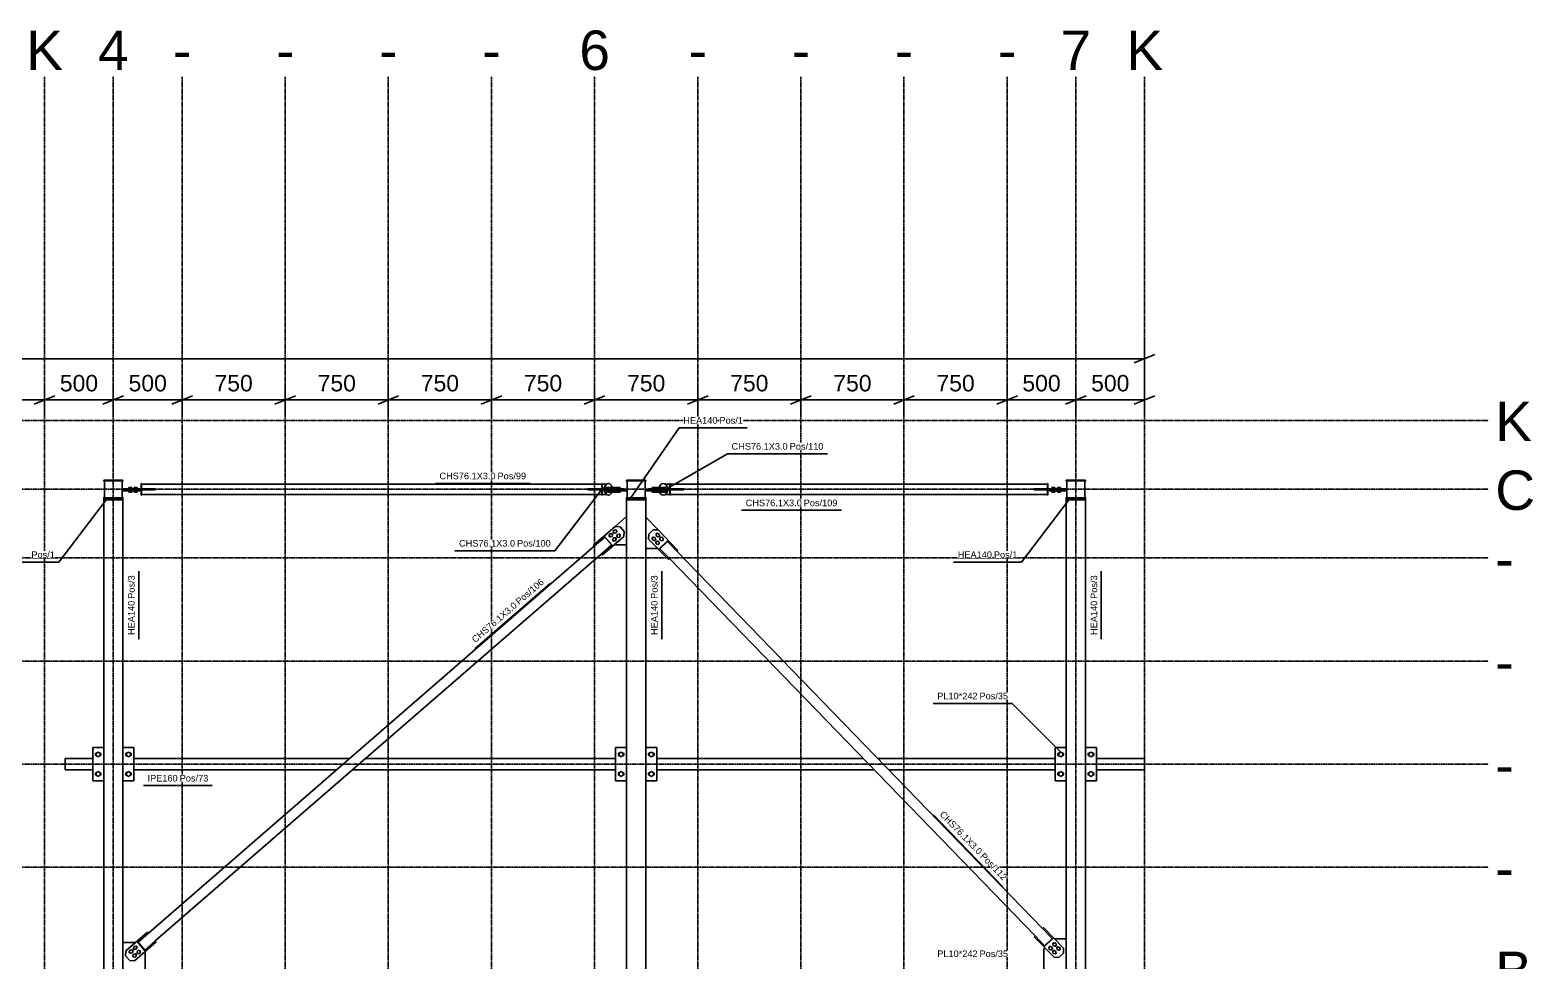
# Model space of a CAD drawing. Header units: millimetres. Extents: x -57554 to 16546, y 2142 to 98430.
# Drawn here: x 4460 to 15389, y 49704 to 56476 of the extents above; entities that cross this region are included whole.
import ezdxf

# ---------------------------------------------------------------- set-up
doc = ezdxf.new("R2010")
doc.units = ezdxf.units.MM
doc.linetypes.add('DXK_LINE_DOT3', pattern=[5.9187, 2.979, -0.9799, 0.9799, -0.9799])
doc.layers.add('S-Z2-A_TEXTUAL_ANNOTATION', color=7, linetype='Continuous')
doc.layers.add('S-Z23-A_DIMENSIONS', color=7, linetype='Continuous')
doc.styles.add('Arial', font='ARIAL.TTF', dxfattribs={"height": 0.2})

msp = doc.modelspace()

# ---------------------------------------------------------------- linework, layer by layer
at = {"color": 1, "linetype": 'DXK_LINE_DOT3'}
for p, q in [((4565, 43135), (4565, 56135)), ((5065, 43135), (5065, 56135)), ((5565, 43135), (5565, 56135)), ((6315, 43135), (6315, 56135)), ((7065, 43135), (7065, 56135)), ((7815, 43135), (7815, 56135)), ((8565, 43135), (8565, 56135)), ((9315, 43135), (9315, 56135)), ((10065, 43135), (10065, 56135)), ((10815, 43135), (10815, 56135)), ((11565, 43135), (11565, 56135)), ((12065, 43135), (12065, 56135)), ((12565, 43135), (12565, 56135)), ((-6935, 53635), (15065, 53635)), ((-6935, 53135), (15065, 53135)), ((-6935, 52635), (15065, 52635)), ((-6935, 51885), (15065, 51885)), ((-6935, 51135), (15065, 51135)), ((-6935, 50385), (15065, 50385))]:
    msp.add_line(p, q, dxfattribs=at)
at = {"color": 2, "linetype": 'Continuous'}
for p, q in [((4995, 53193), (4995, 53201)), ((4995, 53201), (5135, 53201)), ((4995, 53193), (5000, 53193)), ((5000, 53073), (5000, 53196)), ((5130, 53196), (5000, 53196)), ((5130, 53073), (5130, 53196)), ((5135, 53193), (5130, 53193)), ((5258, 53131), (5130, 53131)), ((5130, 53123), (5258, 53123)), ((5135, 53201), (5135, 53193)), ((5138, 53131), (5138, 53139)), ((5138, 53139), (5371, 53139)), ((5163, 53131), (5163, 53139)), ((5258, 53123), (5258, 53131)), ((5258, 53131), (5371, 53131)), ((5268, 53178), (5268, 53139)), ((5271, 53178), (5268, 53178)), ((5268, 53131), (5268, 53092)), ((5271, 53139), (5271, 53178)), ((5271, 53173), (8617, 53173)), ((5271, 53131), (5271, 53092)), ((5371, 53131), (5371, 53139)), ((8517, 53131), (8517, 53139)), ((8517, 53139), (8750, 53139)), ((8630, 53131), (8517, 53131)), ((8617, 53139), (8617, 53178)), ((8617, 53178), (8620, 53178)), ((8617, 53131), (8617, 53092)), ((8620, 53178), (8620, 53139)), ((8620, 53173), (8651, 53173)), ((8620, 53131), (8620, 53092)), ((8630, 53123), (8630, 53131)), ((8630, 53131), (8803, 53131)), ((8803, 53123), (8630, 53123)), ((8638, 53151), (8636, 53139)), ((8637, 53123), (8638, 53118)), ((8644, 53165), (8638, 53151)), ((8638, 53139), (8640, 53151)), ((8638, 53118), (8644, 53104)), ((8640, 53118), (8639, 53123)), ((8640, 53151), (8646, 53165)), ((8646, 53104), (8640, 53118)), ((8653, 53175), (8644, 53165)), ((8646, 53165), (8655, 53175)), ((8664, 53178), (8653, 53175)), ((8655, 53175), (8666, 53178)), ((8664, 53178), (8666, 53178)), ((8666, 53178), (8677, 53175)), ((8677, 53175), (8686, 53165)), ((8686, 53165), (8692, 53151)), ((8692, 53118), (8686, 53104)), ((8692, 53151), (8694, 53139)), ((8693, 53123), (8692, 53118)), ((8725, 53131), (8725, 53139)), ((8779, 53139), (8750, 53139)), ((8750, 53131), (8750, 53139)), ((8779, 53131), (8779, 53139)), ((8798, 53193), (8798, 53201)), ((8798, 53201), (8938, 53201)), ((8798, 53193), (8803, 53193)), ((8803, 53073), (8803, 53196)), ((8933, 53196), (8803, 53196)), ((8933, 53073), (8933, 53196)), ((8938, 53193), (8933, 53193)), ((9101, 53131), (8933, 53131)), ((8933, 53123), (9101, 53123)), ((8938, 53201), (8938, 53193)), ((8958, 53131), (8958, 53139)), ((8958, 53139), (8981, 53139)), ((8959, 53131), (8959, 53139)), ((8981, 53131), (8981, 53139)), ((8981, 53139), (9214, 53139)), ((9006, 53131), (9006, 53139)), ((9035, 53139), (9037, 53151)), ((9037, 53118), (9036, 53123)), ((9037, 53151), (9043, 53165)), ((9043, 53104), (9037, 53118)), ((9043, 53165), (9053, 53175)), ((9053, 53175), (9065, 53178)), ((9065, 53178), (9077, 53175)), ((9067, 53178), (9065, 53178)), ((9079, 53175), (9067, 53178)), ((9077, 53175), (9087, 53165)), ((9089, 53165), (9079, 53175)), ((9081, 53173), (9111, 53173)), ((9087, 53165), (9094, 53151)), ((9094, 53118), (9087, 53104)), ((9096, 53151), (9089, 53165)), ((9089, 53104), (9096, 53118)), ((9094, 53151), (9096, 53139)), ((9095, 53123), (9094, 53118)), ((9098, 53139), (9096, 53151)), ((9096, 53118), (9097, 53123)), ((9101, 53123), (9101, 53131)), ((9101, 53131), (9214, 53131)), ((9111, 53178), (9111, 53139)), ((9114, 53178), (9111, 53178)), ((9111, 53131), (9111, 53092)), ((9114, 53139), (9114, 53178)), ((9114, 53173), (11859, 53173)), ((9114, 53131), (9114, 53092)), ((9214, 53131), (9214, 53139)), ((11759, 53131), (11759, 53139)), ((11759, 53139), (11992, 53139)), ((11872, 53131), (11759, 53131)), ((11859, 53139), (11859, 53178)), ((11859, 53178), (11862, 53178)), ((11859, 53131), (11859, 53092)), ((11862, 53178), (11862, 53139)), ((11862, 53131), (11862, 53092)), ((11872, 53123), (11872, 53131)), ((11872, 53131), (12000, 53131)), ((12000, 53123), (11872, 53123)), ((11967, 53131), (11967, 53139)), ((11992, 53131), (11992, 53139)), ((11995, 53193), (11995, 53201)), ((11995, 53201), (12135, 53201)), ((11995, 53193), (12000, 53193)), ((12000, 53073), (12000, 53196)), ((12130, 53196), (12000, 53196)), ((12130, 53073), (12130, 53196)), ((12135, 53193), (12130, 53193)), ((12135, 53201), (12135, 53193)), ((4995, 53068), (4995, 53077)), ((4995, 53077), (5000, 53077)), ((5135, 53068), (4995, 53068)), ((4995, 53068), (4995, 53058)), ((4995, 46211), (4995, 53058)), ((4995, 53058), (5135, 53058)), ((5130, 53073), (5000, 53073)), ((5130, 53077), (5135, 53077)), ((5135, 53077), (5135, 53068)), ((5135, 53058), (5135, 53068)), ((5135, 46211), (5135, 53058)), ((5268, 53092), (5271, 53092)), ((5271, 53097), (8617, 53097)), ((8620, 53092), (8617, 53092)), ((8620, 53097), (8651, 53097)), ((8644, 53104), (8653, 53095)), ((8655, 53095), (8646, 53104)), ((8653, 53095), (8664, 53092)), ((8666, 53092), (8655, 53095)), ((8664, 53092), (8666, 53092)), ((8677, 53095), (8666, 53092)), ((8686, 53104), (8677, 53095)), ((8798, 53068), (8798, 53077)), ((8798, 53077), (8803, 53077)), ((8938, 53068), (8798, 53068)), ((8798, 53068), (8798, 53058)), ((8798, 46211), (8798, 53058)), ((8798, 53058), (8938, 53058)), ((8933, 53073), (8803, 53073)), ((8933, 53077), (8938, 53077)), ((8938, 53077), (8938, 53068)), ((8938, 53058), (8938, 53068)), ((8938, 46211), (8938, 53058)), ((9053, 53095), (9043, 53104)), ((9065, 53092), (9053, 53095)), ((9077, 53095), (9065, 53092)), ((9065, 53092), (9067, 53092)), ((9067, 53092), (9079, 53095)), ((9087, 53104), (9077, 53095)), ((9079, 53095), (9089, 53104)), ((9081, 53097), (9111, 53097)), ((9111, 53092), (9114, 53092)), ((9114, 53097), (11859, 53097)), ((11862, 53092), (11859, 53092)), ((11995, 53068), (11995, 53077)), ((11995, 53077), (12000, 53077)), ((12135, 53068), (11995, 53068)), ((11995, 53068), (11995, 53058)), ((11995, 46211), (11995, 53058)), ((11995, 53058), (12135, 53058)), ((12130, 53073), (12000, 53073)), ((12130, 53077), (12135, 53077)), ((12135, 53077), (12135, 53068)), ((12135, 53058), (12135, 53068)), ((12135, 46211), (12135, 53058)), ((8714, 52864), (8798, 52937)), ((9027, 52840), (8938, 52931)), ((8557, 52728), (8714, 52864)), ((8777, 52792), (8619, 52656)), ((8636, 52789), (8638, 52791)), ((8692, 52726), (8636, 52789)), ((8694, 52728), (8638, 52791)), ((8714, 52864), (8750, 52862)), ((8750, 52862), (8779, 52828)), ((8779, 52828), (8777, 52792)), ((8958, 52773), (8959, 52809)), ((8959, 52809), (8991, 52840)), ((8991, 52840), (9027, 52840)), ((9027, 52840), (9171, 52690)), ((5320, 49906), (8563, 52721)), ((8563, 52721), (8557, 52728)), ((8639, 52786), (8563, 52721)), ((8613, 52663), (8689, 52729)), ((8664, 52757), (8666, 52759)), ((8692, 52726), (8694, 52728)), ((8705, 52730), (8798, 52730)), ((8938, 52705), (9024, 52705)), ((9103, 52624), (8958, 52773)), ((9096, 52761), (9035, 52702)), ((9037, 52700), (9035, 52702)), ((9098, 52758), (9037, 52700)), ((9040, 52702), (9110, 52631)), ((9068, 52729), (9065, 52731)), ((9164, 52684), (9095, 52755)), ((9098, 52758), (9096, 52761)), ((9171, 52690), (9164, 52684)), ((11823, 49939), (9164, 52684)), ((5370, 49849), (8613, 52663)), ((8619, 52656), (8613, 52663)), ((9110, 52631), (9103, 52624)), ((11769, 49886), (9110, 52631)), ((4714, 51176), (4714, 51094)), ((4714, 51176), (4915, 51176)), ((4915, 51014), (4915, 51256)), ((4915, 51256), (4995, 51256)), ((5135, 51256), (5215, 51256)), ((5215, 51256), (5215, 51014)), ((5215, 51176), (6783, 51176)), ((6899, 51176), (8718, 51176)), ((8718, 51014), (8718, 51256)), ((8718, 51256), (8798, 51256)), ((8938, 51256), (9018, 51256)), ((9018, 51256), (9018, 51014)), ((9018, 51176), (10519, 51176)), ((10625, 51176), (11915, 51176)), ((11915, 51014), (11915, 51256)), ((11915, 51256), (11995, 51256)), ((12135, 51256), (12215, 51256)), ((12215, 51256), (12215, 51014)), ((12215, 51176), (12565, 51176)), ((12565, 51176), (12565, 51094)), ((4714, 51094), (4915, 51094)), ((5215, 51094), (6689, 51094)), ((6805, 51094), (8718, 51094)), ((9018, 51094), (10599, 51094)), ((10705, 51094), (11915, 51094)), ((12215, 51094), (12565, 51094)), ((4915, 51014), (4995, 51014)), ((5135, 51014), (5215, 51014)), ((8718, 51014), (8798, 51014)), ((8938, 51014), (9018, 51014)), ((11915, 51014), (11995, 51014)), ((12135, 51014), (12215, 51014)), ((5135, 49839), (5229, 49839)), ((5157, 49777), (5314, 49914)), ((5376, 49842), (5219, 49705)), ((5240, 49842), (5242, 49844)), ((5295, 49778), (5240, 49842)), ((5297, 49780), (5242, 49844)), ((5320, 49906), (5245, 49841)), ((5294, 49783), (5370, 49849)), ((5314, 49914), (5320, 49906)), ((5370, 49849), (5376, 49842)), ((11762, 49879), (11769, 49886)), ((11907, 49730), (11762, 49879)), ((11769, 49886), (11838, 49814)), ((11823, 49939), (11830, 49946)), ((11893, 49867), (11823, 49939)), ((11830, 49946), (11975, 49796)), ((11896, 49870), (11835, 49811)), ((11898, 49868), (11837, 49809)), ((11868, 49838), (11866, 49841)), ((11898, 49868), (11896, 49870)), ((11909, 49864), (11995, 49864)), ((5154, 49742), (5157, 49777)), ((5184, 49708), (5154, 49742)), ((5267, 49810), (5269, 49812)), ((5291, 49768), (5297, 49760)), ((5295, 49778), (5297, 49780)), ((5297, 49760), (5297, 49509)), ((11833, 49791), (11841, 49798)), ((11833, 49478), (11833, 49791)), ((11837, 49809), (11835, 49811)), ((11942, 49729), (11907, 49730)), ((11974, 49761), (11942, 49729)), ((11975, 49796), (11974, 49761)), ((5219, 49705), (5184, 49708))]:
    msp.add_line(p, q, dxfattribs=at)
at = {"color": 6, "linetype": 'Continuous'}
for p, q in [((5177, 53139), (5177, 53147)), ((5177, 53147), (5199, 53147)), ((5177, 53115), (5177, 53123)), ((5188, 53139), (5188, 53147)), ((5188, 53115), (5188, 53123)), ((5199, 53139), (5199, 53147)), ((5199, 53115), (5199, 53123)), ((5217, 53139), (5217, 53147)), ((5217, 53147), (5239, 53147)), ((5217, 53115), (5217, 53123)), ((5228, 53139), (5228, 53147)), ((5228, 53115), (5228, 53123)), ((5239, 53139), (5239, 53147)), ((5239, 53115), (5239, 53123)), ((8649, 53139), (8649, 53147)), ((8671, 53147), (8649, 53147)), ((8649, 53115), (8649, 53123)), ((8660, 53139), (8660, 53147)), ((8660, 53115), (8660, 53123)), ((8671, 53139), (8671, 53147)), ((8696, 53147), (8671, 53147)), ((8671, 53139), (8671, 53147)), ((8671, 53115), (8671, 53123)), ((8671, 53115), (8671, 53123)), ((8675, 53139), (8675, 53147)), ((8675, 53115), (8675, 53123)), ((8687, 53139), (8687, 53147)), ((8687, 53115), (8687, 53123)), ((8689, 53139), (8689, 53147)), ((8711, 53147), (8689, 53147)), ((8689, 53115), (8689, 53123)), ((8696, 53139), (8696, 53147)), ((8696, 53115), (8696, 53123)), ((8726, 53147), (8697, 53147)), ((8697, 53139), (8697, 53147)), ((8697, 53115), (8697, 53123)), ((8700, 53139), (8700, 53147)), ((8700, 53115), (8700, 53123)), ((8701, 53139), (8701, 53147)), ((8701, 53115), (8701, 53123)), ((8705, 53139), (8705, 53147)), ((8705, 53115), (8705, 53123)), ((8711, 53139), (8711, 53147)), ((8711, 53115), (8711, 53123)), ((8717, 53139), (8717, 53147)), ((8717, 53115), (8717, 53123)), ((8726, 53139), (8726, 53147)), ((8726, 53115), (8726, 53123)), ((8727, 53139), (8727, 53147)), ((8752, 53147), (8727, 53147)), ((8727, 53115), (8727, 53123)), ((8731, 53139), (8731, 53147)), ((8731, 53115), (8731, 53123)), ((8744, 53139), (8744, 53147)), ((8744, 53115), (8744, 53123)), ((8752, 53139), (8752, 53147)), ((8752, 53115), (8752, 53123)), ((8983, 53139), (8983, 53147)), ((8983, 53147), (9008, 53147)), ((8983, 53115), (8983, 53123)), ((8992, 53139), (8992, 53147)), ((8992, 53115), (8992, 53123)), ((9005, 53139), (9005, 53147)), ((9005, 53115), (9005, 53123)), ((9008, 53139), (9008, 53147)), ((9008, 53115), (9008, 53123)), ((9036, 53147), (9011, 53147)), ((9011, 53139), (9011, 53147)), ((9011, 53115), (9011, 53123)), ((9012, 53139), (9012, 53147)), ((9012, 53115), (9012, 53123)), ((9020, 53139), (9020, 53147)), ((9020, 53147), (9042, 53147)), ((9020, 53115), (9020, 53123)), ((9021, 53139), (9021, 53147)), ((9021, 53115), (9021, 53123)), ((9031, 53139), (9031, 53147)), ((9031, 53115), (9031, 53123)), ((9033, 53139), (9033, 53147)), ((9033, 53115), (9033, 53123)), ((9036, 53139), (9036, 53147)), ((9036, 53115), (9036, 53123)), ((9040, 53139), (9040, 53147)), ((9040, 53147), (9064, 53147)), ((9040, 53115), (9040, 53123)), ((9042, 53139), (9042, 53147)), ((9042, 53115), (9042, 53123)), ((9049, 53139), (9049, 53147)), ((9049, 53115), (9049, 53123)), ((9060, 53139), (9060, 53147)), ((9060, 53147), (9082, 53147)), ((9060, 53115), (9060, 53123)), ((9061, 53139), (9061, 53147)), ((9061, 53115), (9061, 53123)), ((9064, 53139), (9064, 53147)), ((9064, 53115), (9064, 53123)), ((9071, 53139), (9071, 53147)), ((9071, 53115), (9071, 53123)), ((9082, 53139), (9082, 53147)), ((9082, 53115), (9082, 53123)), ((11891, 53139), (11891, 53147)), ((11913, 53147), (11891, 53147)), ((11891, 53115), (11891, 53123)), ((11902, 53139), (11902, 53147)), ((11902, 53115), (11902, 53123)), ((11913, 53139), (11913, 53147)), ((11913, 53115), (11913, 53123)), ((11931, 53139), (11931, 53147)), ((11953, 53147), (11931, 53147)), ((11931, 53115), (11931, 53123)), ((11942, 53139), (11942, 53147)), ((11942, 53115), (11942, 53123)), ((11953, 53139), (11953, 53147)), ((11953, 53115), (11953, 53123)), ((5177, 53115), (5199, 53115)), ((5217, 53115), (5239, 53115)), ((8671, 53115), (8649, 53115)), ((8696, 53115), (8671, 53115)), ((8711, 53115), (8689, 53115)), ((8726, 53115), (8697, 53115)), ((8752, 53115), (8727, 53115)), ((8983, 53115), (9008, 53115)), ((9011, 53115), (9036, 53115)), ((9020, 53115), (9042, 53115)), ((9040, 53115), (9064, 53115)), ((9060, 53115), (9082, 53115)), ((11913, 53115), (11891, 53115)), ((11953, 53115), (11931, 53115)), ((8671, 52798), (8675, 52810)), ((8671, 52796), (8671, 52798)), ((8679, 52789), (8671, 52798)), ((8671, 52794), (8671, 52796)), ((8672, 52791), (8671, 52794)), ((8674, 52790), (8672, 52791)), ((8677, 52789), (8674, 52790)), ((8675, 52810), (8687, 52813)), ((8679, 52789), (8677, 52789)), ((8692, 52791), (8679, 52789)), ((8687, 52813), (8696, 52803)), ((8688, 52812), (8689, 52813)), ((8689, 52813), (8692, 52812)), ((8692, 52812), (8694, 52810)), ((8696, 52803), (8692, 52791)), ((8694, 52810), (8695, 52808)), ((8695, 52808), (8696, 52805)), ((8696, 52805), (8695, 52804)), ((8701, 52825), (8705, 52837)), ((8709, 52815), (8701, 52825)), ((8701, 52823), (8701, 52824)), ((8701, 52820), (8701, 52823)), ((8702, 52817), (8701, 52820)), ((8705, 52816), (8702, 52817)), ((8705, 52837), (8718, 52839)), ((8707, 52815), (8705, 52816)), ((8709, 52815), (8707, 52815)), ((8722, 52817), (8709, 52815)), ((8718, 52839), (8720, 52839)), ((8718, 52839), (8726, 52829)), ((8720, 52839), (8722, 52838)), ((8722, 52838), (8724, 52836)), ((8726, 52829), (8722, 52817)), ((8724, 52836), (8726, 52834)), ((8726, 52834), (8726, 52831)), ((8726, 52831), (8726, 52830)), ((8727, 52794), (8731, 52806)), ((8727, 52792), (8727, 52794)), ((8735, 52785), (8727, 52794)), ((8727, 52790), (8727, 52792)), ((8729, 52787), (8727, 52790)), ((8731, 52806), (8744, 52809)), ((8744, 52808), (8746, 52809)), ((8744, 52809), (8752, 52799)), ((8746, 52809), (8748, 52808)), ((8748, 52808), (8751, 52806)), ((8752, 52799), (8748, 52787)), ((8751, 52806), (8752, 52804)), ((8752, 52804), (8752, 52801)), ((8752, 52801), (8752, 52800)), ((9012, 52806), (9021, 52815)), ((9012, 52808), (9013, 52811)), ((9012, 52806), (9012, 52808)), ((9015, 52794), (9012, 52806)), ((9013, 52811), (9014, 52813)), ((9014, 52813), (9016, 52814)), ((9027, 52790), (9015, 52794)), ((9016, 52814), (9019, 52815)), ((9019, 52815), (9021, 52815)), ((9021, 52815), (9033, 52811)), ((9036, 52799), (9027, 52790)), ((9029, 52790), (9028, 52790)), ((9032, 52791), (9029, 52790)), ((9034, 52792), (9032, 52791)), ((9033, 52811), (9036, 52799)), ((9036, 52794), (9034, 52792)), ((9036, 52799), (9036, 52797)), ((9036, 52797), (9036, 52794)), ((8697, 52768), (8701, 52780)), ((8697, 52766), (8697, 52768)), ((8705, 52759), (8697, 52768)), ((8697, 52763), (8697, 52766)), ((8698, 52761), (8697, 52763)), ((8701, 52759), (8698, 52761)), ((8701, 52780), (8714, 52783)), ((8703, 52759), (8701, 52759)), ((8705, 52759), (8703, 52759)), ((8718, 52761), (8705, 52759)), ((8714, 52783), (8722, 52773)), ((8714, 52782), (8716, 52782)), ((8716, 52782), (8718, 52782)), ((8718, 52782), (8720, 52780)), ((8722, 52773), (8718, 52761)), ((8720, 52780), (8722, 52778)), ((8722, 52778), (8722, 52775)), ((8722, 52775), (8722, 52773)), ((8731, 52786), (8729, 52787)), ((8733, 52785), (8731, 52786)), ((8735, 52785), (8733, 52785)), ((8748, 52787), (8735, 52785)), ((8983, 52778), (8992, 52787)), ((8983, 52780), (8984, 52783)), ((8984, 52778), (8983, 52780)), ((8986, 52766), (8983, 52778)), ((8984, 52783), (8985, 52785)), ((8985, 52785), (8988, 52787)), ((8999, 52762), (8986, 52766)), ((8988, 52787), (8990, 52787)), ((8990, 52787), (8992, 52787)), ((8992, 52787), (9005, 52783)), ((9008, 52771), (8999, 52762)), ((9001, 52762), (8999, 52763)), ((9003, 52763), (9001, 52762)), ((9006, 52764), (9003, 52763)), ((9005, 52783), (9008, 52771)), ((9007, 52766), (9006, 52764)), ((9007, 52771), (9008, 52769)), ((9008, 52769), (9007, 52766)), ((9011, 52749), (9020, 52758)), ((9011, 52751), (9012, 52754)), ((9011, 52750), (9011, 52751)), ((9014, 52737), (9011, 52749)), ((9012, 52754), (9013, 52756)), ((9013, 52756), (9015, 52758)), ((9026, 52734), (9014, 52737)), ((9015, 52758), (9018, 52758)), ((9018, 52758), (9020, 52758)), ((9020, 52758), (9032, 52755)), ((9035, 52742), (9026, 52734)), ((9028, 52734), (9027, 52734)), ((9031, 52734), (9028, 52734)), ((9033, 52736), (9031, 52734)), ((9032, 52755), (9035, 52742)), ((9035, 52738), (9033, 52736)), ((9035, 52742), (9035, 52740)), ((9035, 52740), (9035, 52738)), ((9040, 52777), (9049, 52786)), ((9040, 52782), (9042, 52784)), ((9040, 52779), (9040, 52782)), ((9040, 52778), (9040, 52779)), ((9043, 52765), (9040, 52777)), ((9042, 52784), (9044, 52786)), ((9055, 52761), (9043, 52765)), ((9044, 52786), (9047, 52786)), ((9047, 52786), (9049, 52786)), ((9049, 52786), (9061, 52783)), ((9064, 52770), (9055, 52761)), ((9057, 52761), (9055, 52762)), ((9060, 52762), (9057, 52761)), ((9062, 52763), (9060, 52762)), ((9061, 52783), (9064, 52770)), ((9064, 52766), (9062, 52763)), ((9064, 52770), (9064, 52768)), ((9064, 52768), (9064, 52766)), ((4934, 51206), (4935, 51210)), ((4935, 51202), (4934, 51206)), ((4935, 51210), (4937, 51214)), ((4937, 51198), (4935, 51202)), ((4937, 51214), (4941, 51216)), ((4941, 51196), (4937, 51198)), ((4940, 51214), (4955, 51223)), ((4940, 51197), (4940, 51214)), ((4955, 51188), (4940, 51197)), ((4941, 51216), (4944, 51216)), ((4944, 51195), (4941, 51196)), ((4955, 51223), (4970, 51214)), ((4970, 51197), (4955, 51188)), ((4967, 51216), (4969, 51216)), ((4969, 51196), (4967, 51195)), ((4969, 51216), (4973, 51214)), ((4973, 51198), (4969, 51196)), ((4970, 51214), (4970, 51197)), ((4973, 51214), (4975, 51210)), ((4975, 51202), (4973, 51198)), ((4975, 51210), (4976, 51206)), ((4976, 51206), (4975, 51202)), ((5154, 51206), (5155, 51210)), ((5155, 51202), (5154, 51206)), ((5155, 51210), (5157, 51214)), ((5157, 51198), (5155, 51202)), ((5157, 51214), (5161, 51216)), ((5161, 51196), (5157, 51198)), ((5160, 51214), (5175, 51223)), ((5160, 51197), (5160, 51214)), ((5175, 51188), (5160, 51197)), ((5161, 51216), (5164, 51216)), ((5164, 51195), (5161, 51196)), ((5175, 51223), (5190, 51214)), ((5190, 51197), (5175, 51188)), ((5187, 51216), (5189, 51216)), ((5189, 51196), (5187, 51195)), ((5189, 51216), (5193, 51214)), ((5193, 51198), (5189, 51196)), ((5190, 51214), (5190, 51197)), ((5193, 51214), (5195, 51210)), ((5195, 51202), (5193, 51198)), ((5195, 51210), (5196, 51206)), ((5196, 51206), (5195, 51202)), ((8737, 51206), (8738, 51210)), ((8738, 51202), (8737, 51206)), ((8738, 51210), (8740, 51214)), ((8740, 51198), (8738, 51202)), ((8740, 51214), (8744, 51216)), ((8744, 51196), (8740, 51198)), ((8743, 51214), (8758, 51223)), ((8743, 51197), (8743, 51214)), ((8758, 51188), (8743, 51197)), ((8744, 51216), (8747, 51216)), ((8747, 51195), (8744, 51196)), ((8758, 51223), (8773, 51214)), ((8773, 51197), (8758, 51188)), ((8770, 51216), (8772, 51216)), ((8772, 51196), (8770, 51195)), ((8772, 51216), (8776, 51214)), ((8776, 51198), (8772, 51196)), ((8773, 51214), (8773, 51197)), ((8776, 51214), (8778, 51210)), ((8778, 51202), (8776, 51198)), ((8778, 51210), (8779, 51206)), ((8779, 51206), (8778, 51202)), ((8957, 51206), (8958, 51210)), ((8958, 51202), (8957, 51206)), ((8958, 51210), (8960, 51214)), ((8960, 51198), (8958, 51202)), ((8960, 51214), (8964, 51216)), ((8964, 51196), (8960, 51198)), ((8963, 51214), (8978, 51223)), ((8963, 51197), (8963, 51214)), ((8978, 51188), (8963, 51197)), ((8964, 51216), (8967, 51216)), ((8967, 51195), (8964, 51196)), ((8978, 51223), (8993, 51214)), ((8993, 51197), (8978, 51188)), ((8990, 51216), (8992, 51216)), ((8992, 51196), (8990, 51195)), ((8992, 51216), (8996, 51214)), ((8996, 51198), (8992, 51196)), ((8993, 51214), (8993, 51197)), ((8996, 51214), (8998, 51210)), ((8998, 51202), (8996, 51198)), ((8998, 51210), (8999, 51206)), ((8999, 51206), (8998, 51202)), ((11934, 51206), (11935, 51210)), ((11935, 51202), (11934, 51206)), ((11935, 51210), (11937, 51214)), ((11937, 51198), (11935, 51202)), ((11937, 51214), (11941, 51216)), ((11941, 51196), (11937, 51198)), ((11940, 51214), (11955, 51223)), ((11940, 51197), (11940, 51214)), ((11955, 51188), (11940, 51197)), ((11941, 51216), (11944, 51216)), ((11944, 51195), (11941, 51196)), ((11955, 51223), (11970, 51214)), ((11970, 51197), (11955, 51188)), ((11967, 51216), (11969, 51216)), ((11969, 51196), (11967, 51195)), ((11969, 51216), (11973, 51214)), ((11973, 51198), (11969, 51196)), ((11970, 51214), (11970, 51197)), ((11973, 51214), (11975, 51210)), ((11975, 51202), (11973, 51198)), ((11975, 51210), (11976, 51206)), ((11976, 51206), (11975, 51202)), ((12154, 51206), (12155, 51210)), ((12155, 51202), (12154, 51206)), ((12155, 51210), (12157, 51214)), ((12157, 51198), (12155, 51202)), ((12157, 51214), (12161, 51216)), ((12161, 51196), (12157, 51198)), ((12160, 51214), (12175, 51223)), ((12160, 51197), (12160, 51214)), ((12175, 51188), (12160, 51197)), ((12161, 51216), (12164, 51216)), ((12164, 51195), (12161, 51196)), ((12175, 51223), (12190, 51214)), ((12190, 51197), (12175, 51188)), ((12187, 51216), (12189, 51216)), ((12189, 51196), (12187, 51195)), ((12189, 51216), (12193, 51214)), ((12193, 51198), (12189, 51196)), ((12190, 51214), (12190, 51197)), ((12193, 51214), (12195, 51210)), ((12195, 51202), (12193, 51198)), ((12195, 51210), (12196, 51206)), ((12196, 51206), (12195, 51202)), ((4934, 51064), (4935, 51068)), ((4935, 51060), (4934, 51064)), ((4935, 51068), (4937, 51072)), ((4937, 51056), (4935, 51060)), ((4937, 51072), (4941, 51074)), ((4941, 51054), (4937, 51056)), ((4940, 51072), (4955, 51081)), ((4940, 51055), (4940, 51072)), ((4955, 51046), (4940, 51055)), ((4941, 51074), (4944, 51074)), ((4944, 51053), (4941, 51054)), ((4955, 51081), (4970, 51072)), ((4970, 51055), (4955, 51046)), ((4967, 51074), (4969, 51074)), ((4969, 51054), (4967, 51053)), ((4969, 51074), (4973, 51072)), ((4973, 51056), (4969, 51054)), ((4970, 51072), (4970, 51055)), ((4973, 51072), (4975, 51068)), ((4975, 51060), (4973, 51056)), ((4975, 51068), (4976, 51064)), ((4976, 51064), (4975, 51060)), ((5154, 51064), (5155, 51068)), ((5155, 51060), (5154, 51064)), ((5155, 51068), (5157, 51072)), ((5157, 51056), (5155, 51060)), ((5157, 51072), (5161, 51074)), ((5161, 51054), (5157, 51056)), ((5160, 51072), (5175, 51081)), ((5160, 51055), (5160, 51072)), ((5175, 51046), (5160, 51055)), ((5161, 51074), (5164, 51074)), ((5164, 51053), (5161, 51054)), ((5175, 51081), (5190, 51072)), ((5190, 51055), (5175, 51046)), ((5187, 51074), (5189, 51074)), ((5189, 51054), (5187, 51053)), ((5189, 51074), (5193, 51072)), ((5193, 51056), (5189, 51054)), ((5190, 51072), (5190, 51055)), ((5193, 51072), (5195, 51068)), ((5195, 51060), (5193, 51056)), ((5195, 51068), (5196, 51064)), ((5196, 51064), (5195, 51060)), ((8737, 51064), (8738, 51068)), ((8738, 51060), (8737, 51064)), ((8738, 51068), (8740, 51072)), ((8740, 51056), (8738, 51060)), ((8740, 51072), (8744, 51074)), ((8744, 51054), (8740, 51056)), ((8743, 51072), (8758, 51081)), ((8743, 51055), (8743, 51072)), ((8758, 51046), (8743, 51055)), ((8744, 51074), (8747, 51074)), ((8747, 51053), (8744, 51054)), ((8758, 51081), (8773, 51072)), ((8773, 51055), (8758, 51046)), ((8770, 51074), (8772, 51074)), ((8772, 51054), (8770, 51053)), ((8772, 51074), (8776, 51072)), ((8776, 51056), (8772, 51054)), ((8773, 51072), (8773, 51055)), ((8776, 51072), (8778, 51068)), ((8778, 51060), (8776, 51056)), ((8778, 51068), (8779, 51064)), ((8779, 51064), (8778, 51060)), ((8957, 51064), (8958, 51068)), ((8958, 51060), (8957, 51064)), ((8958, 51068), (8960, 51072)), ((8960, 51056), (8958, 51060)), ((8960, 51072), (8964, 51074)), ((8964, 51054), (8960, 51056)), ((8963, 51072), (8978, 51081)), ((8963, 51055), (8963, 51072)), ((8978, 51046), (8963, 51055)), ((8964, 51074), (8967, 51074)), ((8967, 51053), (8964, 51054)), ((8978, 51081), (8993, 51072)), ((8993, 51055), (8978, 51046)), ((8990, 51074), (8992, 51074)), ((8992, 51054), (8990, 51053)), ((8992, 51074), (8996, 51072)), ((8996, 51056), (8992, 51054)), ((8993, 51072), (8993, 51055)), ((8996, 51072), (8998, 51068)), ((8998, 51060), (8996, 51056)), ((8998, 51068), (8999, 51064)), ((8999, 51064), (8998, 51060)), ((11934, 51064), (11935, 51068)), ((11935, 51060), (11934, 51064)), ((11935, 51068), (11937, 51072)), ((11937, 51056), (11935, 51060)), ((11937, 51072), (11941, 51074)), ((11941, 51054), (11937, 51056)), ((11940, 51072), (11955, 51081)), ((11940, 51055), (11940, 51072)), ((11955, 51046), (11940, 51055)), ((11941, 51074), (11944, 51074)), ((11944, 51053), (11941, 51054)), ((11955, 51081), (11970, 51072)), ((11970, 51055), (11955, 51046)), ((11967, 51074), (11969, 51074)), ((11969, 51054), (11967, 51053)), ((11969, 51074), (11973, 51072)), ((11973, 51056), (11969, 51054)), ((11970, 51072), (11970, 51055)), ((11973, 51072), (11975, 51068)), ((11975, 51060), (11973, 51056)), ((11975, 51068), (11976, 51064)), ((11976, 51064), (11975, 51060)), ((12154, 51064), (12155, 51068)), ((12155, 51060), (12154, 51064)), ((12155, 51068), (12157, 51072)), ((12157, 51056), (12155, 51060)), ((12157, 51072), (12161, 51074)), ((12161, 51054), (12157, 51056)), ((12160, 51072), (12175, 51081)), ((12160, 51055), (12160, 51072)), ((12175, 51046), (12160, 51055)), ((12161, 51074), (12164, 51074)), ((12164, 51053), (12161, 51054)), ((12175, 51081), (12190, 51072)), ((12190, 51055), (12175, 51046)), ((12187, 51074), (12189, 51074)), ((12189, 51054), (12187, 51053)), ((12189, 51074), (12193, 51072)), ((12193, 51056), (12189, 51054)), ((12190, 51072), (12190, 51055)), ((12193, 51072), (12195, 51068)), ((12195, 51060), (12193, 51056)), ((12195, 51068), (12196, 51064)), ((12196, 51064), (12195, 51060)), ((5181, 49770), (5185, 49782)), ((5181, 49768), (5182, 49770)), ((5190, 49761), (5181, 49770)), ((5181, 49766), (5181, 49768)), ((5183, 49763), (5181, 49766)), ((5185, 49762), (5183, 49763)), ((5185, 49782), (5198, 49785)), ((5188, 49761), (5185, 49762)), ((5189, 49761), (5188, 49761)), ((5202, 49763), (5190, 49761)), ((5198, 49784), (5200, 49785)), ((5198, 49785), (5206, 49775)), ((5200, 49785), (5202, 49784)), ((5202, 49784), (5205, 49782)), ((5206, 49775), (5202, 49763)), ((5205, 49782), (5206, 49780)), ((5206, 49780), (5206, 49777)), ((5206, 49777), (5206, 49776)), ((5207, 49740), (5212, 49752)), ((5207, 49738), (5208, 49740)), ((5216, 49731), (5207, 49740)), ((5208, 49735), (5207, 49738)), ((5209, 49733), (5208, 49735)), ((5211, 49731), (5209, 49733)), ((5211, 49797), (5216, 49809)), ((5220, 49787), (5211, 49797)), ((5211, 49795), (5212, 49796)), ((5212, 49792), (5211, 49795)), ((5214, 49731), (5211, 49731)), ((5213, 49790), (5212, 49792)), ((5212, 49752), (5224, 49755)), ((5215, 49788), (5213, 49790)), ((5215, 49731), (5214, 49731)), ((5218, 49787), (5215, 49788)), ((5216, 49809), (5228, 49811)), ((5228, 49733), (5216, 49731)), ((5219, 49787), (5218, 49787)), ((5232, 49789), (5220, 49787)), ((5224, 49755), (5232, 49745)), ((5224, 49754), (5226, 49754)), ((5226, 49754), (5229, 49754)), ((5228, 49811), (5230, 49811)), ((5228, 49811), (5236, 49801)), ((5232, 49745), (5228, 49733)), ((5229, 49754), (5231, 49752)), ((5230, 49811), (5233, 49810)), ((5231, 49752), (5232, 49750)), ((5236, 49801), (5232, 49789)), ((5232, 49750), (5233, 49747)), ((5233, 49747), (5232, 49745)), ((5233, 49810), (5235, 49809)), ((5235, 49809), (5236, 49806)), ((5236, 49806), (5237, 49803)), ((5237, 49803), (5236, 49802)), ((5237, 49764), (5238, 49766)), ((5238, 49762), (5237, 49764)), ((5238, 49766), (5242, 49778)), ((5246, 49757), (5238, 49766)), ((5239, 49759), (5238, 49762)), ((5241, 49758), (5239, 49759)), ((5244, 49757), (5241, 49758)), ((5242, 49778), (5254, 49781)), ((5246, 49757), (5244, 49757)), ((5258, 49759), (5246, 49757)), ((5254, 49781), (5263, 49771)), ((5255, 49780), (5256, 49781)), ((5256, 49781), (5259, 49780)), ((5263, 49771), (5258, 49759)), ((5259, 49780), (5261, 49778)), ((5261, 49778), (5262, 49776)), ((5262, 49776), (5263, 49773)), ((5263, 49773), (5262, 49772)), ((11869, 49799), (11878, 49808)), ((11869, 49801), (11870, 49804)), ((11869, 49800), (11869, 49801)), ((11872, 49787), (11869, 49799)), ((11870, 49804), (11871, 49806)), ((11871, 49806), (11874, 49808)), ((11884, 49784), (11872, 49787)), ((11874, 49808), (11876, 49808)), ((11876, 49808), (11878, 49808)), ((11878, 49808), (11890, 49805)), ((11894, 49792), (11884, 49784)), ((11886, 49783), (11885, 49784)), ((11889, 49784), (11886, 49783)), ((11891, 49785), (11889, 49784)), ((11890, 49805), (11894, 49792)), ((11893, 49788), (11891, 49785)), ((11893, 49792), (11894, 49790)), ((11894, 49790), (11893, 49788)), ((11897, 49771), (11906, 49779)), ((11897, 49775), (11899, 49778)), ((11897, 49773), (11897, 49775)), ((11897, 49771), (11897, 49773)), ((11900, 49758), (11897, 49771)), ((11898, 49827), (11907, 49836)), ((11898, 49832), (11900, 49834)), ((11898, 49829), (11898, 49832)), ((11898, 49827), (11898, 49829)), ((11901, 49815), (11898, 49827)), ((11899, 49778), (11901, 49779)), ((11900, 49834), (11902, 49836)), ((11912, 49755), (11900, 49758)), ((11913, 49811), (11901, 49815)), ((11901, 49779), (11904, 49779)), ((11902, 49836), (11905, 49836)), ((11904, 49779), (11906, 49779)), ((11905, 49836), (11907, 49836)), ((11906, 49779), (11918, 49776)), ((11907, 49836), (11919, 49832)), ((11921, 49764), (11912, 49755)), ((11922, 49820), (11913, 49811)), ((11915, 49811), (11913, 49812)), ((11914, 49755), (11913, 49755)), ((11917, 49755), (11914, 49755)), ((11918, 49812), (11915, 49811)), ((11919, 49757), (11917, 49755)), ((11920, 49813), (11918, 49812)), ((11918, 49776), (11921, 49764)), ((11919, 49832), (11922, 49820)), ((11921, 49759), (11919, 49757)), ((11922, 49815), (11920, 49813)), ((11921, 49763), (11921, 49762)), ((11921, 49762), (11921, 49759)), ((11922, 49820), (11922, 49818)), ((11922, 49818), (11922, 49815)), ((11926, 49798), (11935, 49807)), ((11926, 49803), (11928, 49805)), ((11926, 49800), (11926, 49803)), ((11926, 49799), (11926, 49800)), ((11929, 49786), (11926, 49798)), ((11928, 49805), (11930, 49807)), ((11941, 49783), (11929, 49786)), ((11930, 49807), (11933, 49807)), ((11933, 49807), (11934, 49807)), ((11935, 49807), (11947, 49804)), ((11950, 49791), (11941, 49783)), ((11943, 49783), (11941, 49783)), ((11946, 49783), (11943, 49783)), ((11948, 49785), (11946, 49783)), ((11947, 49804), (11950, 49791)), ((11950, 49787), (11948, 49785)), ((11950, 49791), (11950, 49789)), ((11950, 49789), (11950, 49787))]:
    msp.add_line(p, q, dxfattribs=at)
at = {"layer": 'S-Z23-A_DIMENSIONS'}
for p, q in [((12565, 53685), (12565, 54210)), ((12490, 54055), (12640, 54115)), ((-4435, 54085), (12565, 54085)), ((4565, 53685), (4565, 53910)), ((4565, 53685), (4565, 53910)), ((5065, 53685), (5065, 53910)), ((5065, 53685), (5065, 53910)), ((5565, 53685), (5565, 53910)), ((5565, 53685), (5565, 53910)), ((6315, 53685), (6315, 53910)), ((6315, 53685), (6315, 53910)), ((7065, 53685), (7065, 53910)), ((7065, 53685), (7065, 53910)), ((7815, 53685), (7815, 53910)), ((7815, 53685), (7815, 53910)), ((8565, 53685), (8565, 53910)), ((8565, 53685), (8565, 53910)), ((9315, 53685), (9315, 53910)), ((9315, 53685), (9315, 53910)), ((10065, 53685), (10065, 53910)), ((10065, 53685), (10065, 53910)), ((10815, 53685), (10815, 53910)), ((10815, 53685), (10815, 53910)), ((11565, 53685), (11565, 53910)), ((11565, 53685), (11565, 53910)), ((12065, 53685), (12065, 53910)), ((12065, 53685), (12065, 53910)), ((12565, 53685), (12565, 53910)), ((3565, 53785), (4565, 53785)), ((4490, 53755), (4640, 53815)), ((4565, 53785), (5065, 53785)), ((4990, 53755), (5140, 53815)), ((5065, 53785), (5565, 53785)), ((5640, 53815), (5490, 53755)), ((5565, 53785), (6315, 53785)), ((6390, 53815), (6240, 53755)), ((6240, 53755), (6390, 53815)), ((6315, 53785), (7065, 53785)), ((6990, 53755), (7140, 53815)), ((7140, 53815), (6990, 53755)), ((7065, 53785), (7815, 53785)), ((7890, 53815), (7740, 53755)), ((7740, 53755), (7890, 53815)), ((7815, 53785), (8565, 53785)), ((8490, 53755), (8640, 53815)), ((8640, 53815), (8490, 53755)), ((8565, 53785), (9315, 53785)), ((9390, 53815), (9240, 53755)), ((9240, 53755), (9390, 53815)), ((9315, 53785), (10065, 53785)), ((10140, 53815), (9990, 53755)), ((9990, 53755), (10140, 53815)), ((10065, 53785), (10815, 53785)), ((10890, 53815), (10740, 53755)), ((10740, 53755), (10890, 53815)), ((10815, 53785), (11565, 53785)), ((11490, 53755), (11640, 53815)), ((11490, 53755), (11640, 53815)), ((11565, 53785), (12065, 53785)), ((11990, 53755), (12140, 53815)), ((12065, 53785), (12565, 53785)), ((12640, 53815), (12490, 53755))]:
    msp.add_line(p, q, dxfattribs=at)

# ---------------------------------------------------------------- texts
at = {"color": 5, "linetype": 'Continuous', "style": 'Arial'}
for s, p in [('K', (4432, 56185)), ('4', (4954, 56185)), ('6', (8454, 56185)), ('7', (11954, 56185)), ('K', (12432, 56185)), ('-', (5499, 56185)), ('-', (6249, 56185)), ('-', (6999, 56185)), ('-', (7749, 56185)), ('-', (9249, 56185)), ('-', (9999, 56185)), ('-', (10749, 56185)), ('-', (11499, 56185)), ('K', (15115, 53485)), ('C', (15115, 52985)), ('-', (15115, 52485)), ('-', (15115, 51735)), ('-', (15115, 50985)), ('-', (15115, 50235)), ('B', (15115, 49485))]:
    msp.add_text(s, height=287, dxfattribs=at).set_placement(p)

# ---------------------------------------------------------------- wipeouts: each hides what was drawn before it
for points in [[(9969, 53423), (9969, 53473), (9561, 53473), (9561, 53423)], [(11349, 49732), (11349, 49782), (11057, 49782), (11057, 49732)]]:
    msp.add_wipeout(points).dxf.layer = 'S-Z2-A_TEXTUAL_ANNOTATION'

# ---------------------------------------------------------------- next in the draw order: linework, layer by layer
at = {"layer": 'S-Z2-A_TEXTUAL_ANNOTATION'}
msp.add_line((9098, 53143), (9531, 53393), dxfattribs=at)

# ---------------------------------------------------------------- next in the draw order: wipeouts: each hides what was drawn before it
for points, layer in [([(9458, 53612), (9458, 53662), (9210, 53662), (9210, 53612)], 'S-Z2-A_TEXTUAL_ANNOTATION'), ([(10228, 53423), (10228, 53473), (9984, 53473), (9984, 53423)], 'S-Z2-A_TEXTUAL_ANNOTATION'), ([(7844, 53208), (7844, 53258), (7437, 53258), (7437, 53208)], 'S-Z2-A_TEXTUAL_ANNOTATION'), ([(10071, 53012), (10071, 53062), (9664, 53062), (9664, 53012)], 'S-Z2-A_TEXTUAL_ANNOTATION'), ([(4640, 52635), (4640, 52685), (4469, 52685), (4469, 52635)], 'S-Z2-A_TEXTUAL_ANNOTATION'), ([(7986, 52718), (7986, 52768), (7579, 52768), (7579, 52718)], 'S-Z2-A_TEXTUAL_ANNOTATION'), ([(11454, 52635), (11454, 52685), (11206, 52685), (11206, 52635)], 'S-Z2-A_TEXTUAL_ANNOTATION'), ([(5220, 52323), (5170, 52323), (5170, 52075), (5220, 52075)], 'S-Z2-A_TEXTUAL_ANNOTATION'), ([(8005, 52282), (7972, 52320), (7664, 52053), (7697, 52015)], 'S-Z2-A_TEXTUAL_ANNOTATION'), ([(9023, 52323), (8973, 52323), (8973, 52075), (9023, 52075)], 'S-Z2-A_TEXTUAL_ANNOTATION'), ([(12220, 52323), (12170, 52323), (12170, 52075), (12220, 52075)], 'S-Z2-A_TEXTUAL_ANNOTATION'), ([(11349, 51607), (11349, 51657), (11057, 51657), (11057, 51607)], 'S-Z2-A_TEXTUAL_ANNOTATION'), ([(5533, 51009), (5533, 51059), (5314, 51059), (5314, 51009)], 'S-Z2-A_TEXTUAL_ANNOTATION'), ([(11355, 50473), (11391, 50508), (11107, 50800), (11071, 50766)], 'S-Z2-A_TEXTUAL_ANNOTATION'), ([(11572, 49732), (11572, 49782), (11364, 49782), (11364, 49732)], 'S-Z2-A_TEXTUAL_ANNOTATION'), ([(5479, 53822), (5479, 53997), (5151, 53997), (5151, 53822)], 'S-Z23-A_DIMENSIONS'), ([(6104, 53822), (6104, 53997), (5776, 53997), (5776, 53822)], 'S-Z23-A_DIMENSIONS'), ([(6854, 53822), (6854, 53997), (6526, 53997), (6526, 53822)], 'S-Z23-A_DIMENSIONS'), ([(7604, 53822), (7604, 53997), (7276, 53997), (7276, 53822)], 'S-Z23-A_DIMENSIONS'), ([(8354, 53822), (8354, 53997), (8026, 53997), (8026, 53822)], 'S-Z23-A_DIMENSIONS'), ([(9104, 53822), (9104, 53997), (8776, 53997), (8776, 53822)], 'S-Z23-A_DIMENSIONS'), ([(9854, 53822), (9854, 53997), (9526, 53997), (9526, 53822)], 'S-Z23-A_DIMENSIONS'), ([(10604, 53822), (10604, 53997), (10276, 53997), (10276, 53822)], 'S-Z23-A_DIMENSIONS'), ([(11354, 53822), (11354, 53997), (11026, 53997), (11026, 53822)], 'S-Z23-A_DIMENSIONS'), ([(12479, 53822), (12479, 53997), (12151, 53997), (12151, 53822)], 'S-Z23-A_DIMENSIONS')]:
    msp.add_wipeout(points).dxf.layer = layer

# ---------------------------------------------------------------- next in the draw order: linework, layer by layer
for p, q in [((8826, 53069), (9180, 53582)), ((9531, 53393), (10258, 53393)), ((5023, 53069), (4670, 52605)), ((4176, 52605), (4670, 52605))]:
    msp.add_line(p, q, dxfattribs=at)
at = {"layer": 'S-Z23-A_DIMENSIONS'}
for p, q in [((5140, 53815), (4990, 53755)), ((5640, 53815), (5490, 53755)), ((12140, 53815), (11990, 53755))]:
    msp.add_line(p, q, dxfattribs=at)

# ---------------------------------------------------------------- next in the draw order: texts
at = {"layer": 'S-Z2-A_TEXTUAL_ANNOTATION', "style": 'Arial'}
for s, height, p in [('CHS76.1X3.0', 47.75, (9561, 53423)), ('Pos/110', 47.8, (9984, 53423)), ('Pos/1', 47.8, (4469, 52635)), ('PL10*242', 47.8, (11057, 49732)), ('Pos/35', 47.8, (11364, 49732))]:
    msp.add_text(s, height=height, dxfattribs=at).set_placement(p)
at = {"layer": 'S-Z23-A_DIMENSIONS', "style": 'Arial'}
for s, p in [('500', (5176, 53847)), ('750', (5801, 53847)), ('750', (6551, 53847)), ('750', (7301, 53847)), ('750', (8051, 53847)), ('750', (8801, 53847)), ('750', (9551, 53847)), ('750', (10301, 53847)), ('750', (11051, 53847)), ('500', (12176, 53847))]:
    msp.add_text(s, height=119.4, dxfattribs=at).set_placement(p)

# ---------------------------------------------------------------- next in the draw order: wipeouts: each hides what was drawn before it
for points in [[(9644, 53612), (9644, 53662), (9473, 53662), (9473, 53612)], [(8067, 53208), (8067, 53258), (7859, 53258), (7859, 53208)], [(10331, 53012), (10331, 53062), (10086, 53062), (10086, 53012)], [(8246, 52718), (8246, 52768), (8001, 52768), (8001, 52718)], [(11640, 52635), (11640, 52685), (11469, 52685), (11469, 52635)], [(5220, 52508), (5170, 52508), (5170, 52338), (5220, 52338)], [(8201, 52452), (8168, 52490), (7983, 52330), (8016, 52292)], [(9023, 52508), (8973, 52508), (8973, 52338), (9023, 52338)], [(12220, 52508), (12170, 52508), (12170, 52338), (12220, 52338)], [(11572, 51607), (11572, 51657), (11364, 51657), (11364, 51607)], [(5755, 51009), (5755, 51059), (5548, 51059), (5548, 51009)], [(11536, 50286), (11571, 50321), (11401, 50497), (11365, 50462)]]:
    msp.add_wipeout(points).dxf.layer = 'S-Z2-A_TEXTUAL_ANNOTATION'

# ---------------------------------------------------------------- next in the draw order: linework, layer by layer
at = {"layer": 'S-Z2-A_TEXTUAL_ANNOTATION'}
for p, q in [((9180, 53582), (9674, 53582)), ((7407, 53178), (8097, 53178)), ((8629, 53151), (8276, 52688)), ((12023, 53069), (11670, 52605)), ((9634, 52982), (10361, 52982)), ((7549, 52688), (8276, 52688)), ((11176, 52605), (11670, 52605)), ((5250, 52045), (5250, 52538)), ((9053, 52045), (9053, 52538)), ((12250, 52045), (12250, 52538)), ((7694, 51973), (8243, 52449)), ((11027, 51577), (11602, 51577)), ((11955, 51223), (11602, 51577)), ((5284, 50979), (5785, 50979)), ((11029, 50766), (11535, 50244))]:
    msp.add_line(p, q, dxfattribs=at)

# ---------------------------------------------------------------- next in the draw order: texts
at = {"layer": 'S-Z2-A_TEXTUAL_ANNOTATION', "style": 'Arial'}
for s, height, p in [('HEA140', 47.8, (9210, 53612)), ('Pos/1', 47.8, (9473, 53612)), ('CHS76.1X3.0', 47.75, (7437, 53208)), ('Pos/99', 47.8, (7859, 53208)), ('CHS76.1X3.0', 47.75, (9664, 53012)), ('Pos/109', 47.8, (10086, 53012)), ('CHS76.1X3.0', 47.75, (7579, 52718)), ('Pos/100', 47.8, (8001, 52718)), ('HEA140', 47.8, (11206, 52635)), ('Pos/1', 47.8, (11469, 52635)), ('PL10*242', 47.8, (11057, 51607)), ('Pos/35', 47.8, (11364, 51607)), ('IPE160', 47.8, (5314, 51009)), ('Pos/73', 47.8, (5548, 51009))]:
    msp.add_text(s, height=height, dxfattribs=at).set_placement(p)
for s, height, rotation, p in [('Pos/3', 47.8, 90.0002, (5220, 52338)), ('Pos/106', 47.8, 40.9493, (8016, 52292)), ('Pos/3', 47.8, 90.0002, (9023, 52338)), ('Pos/3', 47.8, 90.0002, (12220, 52338)), ('HEA140', 47.8, 90.0002, (5220, 52075)), ('CHS76.1X3.0', 47.75, 40.9493, (7697, 52015)), ('HEA140', 47.8, 90.0002, (9023, 52075)), ('HEA140', 47.8, 90.0002, (12220, 52075)), ('CHS76.1X3.0', 47.75, 314.0889, (11071, 50766)), ('Pos/112', 47.8, 314.0889, (11365, 50462))]:
    msp.add_text(s, height=height, rotation=rotation, dxfattribs=at).set_placement(p)

# ---------------------------------------------------------------- next in the draw order: wipeouts: each hides what was drawn before it
for points in [[(4979, 53822), (4979, 53997), (4651, 53997), (4651, 53822)], [(11979, 53822), (11979, 53997), (11651, 53997), (11651, 53822)]]:
    msp.add_wipeout(points).dxf.layer = 'S-Z23-A_DIMENSIONS'

# ---------------------------------------------------------------- next in the draw order: linework, layer by layer
at = {"layer": 'S-Z23-A_DIMENSIONS'}
msp.add_line((4490, 53755), (4640, 53815), dxfattribs=at)

# ---------------------------------------------------------------- next in the draw order: texts
at = {"layer": 'S-Z23-A_DIMENSIONS', "style": 'Arial'}
for p in [(4676, 53847), (11676, 53847)]:
    msp.add_text('500', height=119.4, dxfattribs=at).set_placement(p)

doc.saveas('drawing.dxf')
